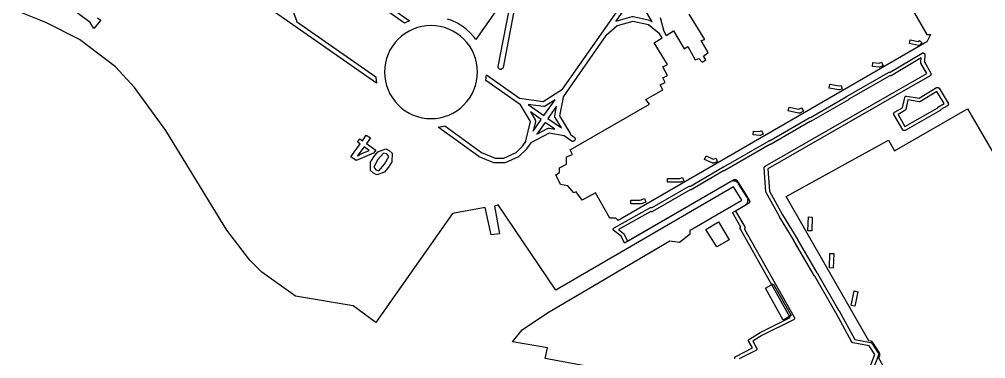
# Model space of a CAD drawing. Header units: millimetres. Extents: x 3 to 263, y 3 to 223.
# Drawn here: x 3.8 to 68.2, y 110.9 to 133.5 of the extents above; entities that cross this region are included whole.
import ezdxf

# ---------------------------------------------------------------- set-up
doc = ezdxf.new("R2010")
doc.units = ezdxf.units.MM
for name, color, linetype in [('CUT', 1, 'Continuous'), ('ENGRAVE_DARK', 7, 'Continuous'), ('ENGRAVE_LIGHT', 8, 'Continuous')]:
    doc.layers.add(name, color=color, linetype=linetype)

msp = doc.modelspace()

# ---------------------------------------------------------------- linework, layer by layer
at = {"layer": 'CUT'}
msp.add_lwpolyline([(41.48, 110.44), (38.84, 110.92), (39, 111.64), (36.68, 112.04), (37.32, 112.84), (39, 113.96), (47.16, 118.76), (47.8, 118.68), (48.52, 119.24), (48.52, 119.48), (51.96, 121.48), (51.4, 122.36), (39.56, 115.48), (35.72, 121.16), (35.48, 121.08), (35.8, 119.24), (35.24, 119.16), (34.84, 121), (32.68, 120.6), (27.56, 113.32), (26.04, 114.44), (22.2, 115.08), (19.96, 116.68), (19.16, 117.48), (17.64, 119.48), (13.56, 126.12), (11.48, 129), (10.2, 130.36), (7.8, 132.2), (5.56, 133.32), (3.8, 134.04)], dxfattribs=at)
msp.add_lwpolyline([(34.279, 129.414), (34.324, 129.715), (34.339, 130.019), (34.324, 130.323), (34.279, 130.624), (34.205, 130.919), (34.103, 131.205), (33.972, 131.48), (33.816, 131.741), (33.635, 131.986), (33.431, 132.211), (33.205, 132.415), (32.961, 132.597), (32.7, 132.753), (32.425, 132.883), (32.138, 132.986), (31.843, 133.06), (31.542, 133.104), (31.239, 133.119), (30.935, 133.104), (30.634, 133.06), (30.339, 132.986), (30.052, 132.883), (29.777, 132.753), (29.516, 132.597), (29.272, 132.415), (29.046, 132.211), (28.842, 131.986), (28.661, 131.741), (28.505, 131.48), (28.374, 131.205), (28.272, 130.919), (28.198, 130.624), (28.153, 130.323), (28.139, 130.019), (28.153, 129.715), (28.198, 129.414), (28.272, 129.119), (28.374, 128.833), (28.505, 128.558), (28.661, 128.297), (28.842, 128.053), (29.046, 127.827), (29.272, 127.623), (29.516, 127.442), (29.777, 127.285), (30.052, 127.155), (30.339, 127.053), (30.634, 126.979), (30.935, 126.934), (31.239, 126.919), (31.542, 126.934), (31.843, 126.979), (32.138, 127.053), (32.425, 127.155), (32.7, 127.285), (32.961, 127.442), (33.205, 127.623), (33.431, 127.827), (33.635, 128.053), (33.816, 128.297), (33.972, 128.558), (34.103, 128.833), (34.205, 129.119), (34.279, 129.414)], close=True, dxfattribs=at)
at = {"layer": 'ENGRAVE_DARK'}
msp.add_lwpolyline([(58.704, 167.058), (34.229, 132.191), (34.117, 132.343), (34.117, 132.343), (34.079, 132.389), (33.875, 132.614), (33.833, 132.656), (33.608, 132.86), (33.563, 132.897), (33.318, 133.079), (33.269, 133.111), (33.008, 133.268), (32.956, 133.295), (32.681, 133.426), (32.627, 133.448), (32.341, 133.551)], dxfattribs=at)
for points in [[(63.185, 132.167), (63.717, 132.061), (63.788, 132.132), (63.972, 131.948), (63.852, 131.828), (63.842, 131.82), (63.832, 131.812), (63.821, 131.805), (63.81, 131.8), (63.798, 131.796), (63.785, 131.792), (63.773, 131.791), (63.76, 131.79), (63.747, 131.791), (63.735, 131.793), (63.135, 131.913), (63.185, 132.167)], [(61.168, 130.359), (61.157, 130.355), (61.145, 130.352), (61.133, 130.351), (61.12, 130.35), (61.108, 130.351), (60.668, 130.391), (60.692, 130.649), (61.101, 130.612), (61.272, 130.681), (61.368, 130.439), (61.168, 130.359)], [(58.444, 128.83), (58.43, 128.83), (58.416, 128.832), (57.776, 128.952), (57.824, 129.208), (58.436, 129.093), (58.568, 129.126), (58.632, 128.874), (58.472, 128.834), (58.458, 128.831), (58.444, 128.83)], [(56.058, 127.404), (55.818, 127.284), (55.806, 127.279), (55.794, 127.275), (55.781, 127.272), (55.769, 127.27), (55.756, 127.27), (55.743, 127.271), (55.73, 127.273), (55.05, 127.433), (55.11, 127.687), (55.744, 127.537), (55.942, 127.636), (56.058, 127.404)], [(26.507, 125.226), (26.334, 125.347), (26.489, 125.567), (26.662, 125.446), (26.926, 125.823), (27.196, 125.634), (26.931, 125.257), (27.552, 124.821), (27.414, 124.624), (26.253, 124.123), (25.905, 124.367), (26.507, 125.226)], [(53.378, 125.884), (53.218, 125.804), (53.207, 125.799), (53.196, 125.795), (53.184, 125.792), (53.172, 125.791), (53.16, 125.79), (53.148, 125.791), (52.708, 125.831), (52.732, 126.089), (53.135, 126.053), (53.262, 126.116), (53.378, 125.884)], [(26.637, 124.595), (27.116, 124.798), (26.776, 125.037), (26.568, 124.74), (26.46, 124.592), (26.344, 124.446), (26.354, 124.439), (26.492, 124.519), (26.637, 124.595)], [(27.209, 123.459), (27.212, 124.014), (27.428, 124.374), (27.696, 124.703), (28.224, 124.905), (28.457, 124.79), (28.644, 124.61), (28.633, 124.046), (28.414, 123.682), (28.148, 123.355), (27.629, 123.165), (27.397, 123.281), (27.209, 123.459)], [(28.427, 124.38), (28.298, 124.564), (28.082, 124.622), (27.703, 124.181), (27.423, 123.684), (27.553, 123.503), (27.768, 123.442), (28.141, 123.873), (28.427, 124.38)], [(50.048, 124.22), (50.239, 124.283), (50.321, 124.037), (50.081, 123.957), (50.069, 123.953), (50.057, 123.951), (50.045, 123.95), (50.033, 123.95), (50.021, 123.951), (50.009, 123.954), (49.997, 123.957), (49.986, 123.962), (49.466, 124.202), (49.574, 124.438), (50.048, 124.22)], [(47.877, 122.675), (47.865, 122.672), (47.852, 122.671), (47.84, 122.67), (47, 122.67), (47, 122.93), (47.815, 122.93), (47.992, 123.001), (48.088, 122.759), (47.888, 122.679), (47.877, 122.675)], [(45.223, 121.232), (45.212, 121.231), (45.2, 121.23), (44.56, 121.23), (44.56, 121.49), (45.176, 121.49), (45.474, 121.602), (45.566, 121.358), (45.246, 121.238), (45.235, 121.235), (45.223, 121.232)], [(49.56, 119.52), (50.4, 120.04), (51.12, 118.84), (50.28, 118.36), (49.56, 119.52)], [(56.39, 120.366), (56.65, 120.354), (56.61, 119.434), (56.35, 119.446), (56.39, 120.366)], [(57.79, 116.965), (57.83, 117.925), (58.09, 117.915), (58.05, 116.955), (57.79, 116.965)], [(53.543, 115.619), (54.054, 115.903), (55.24, 113.8), (54.72, 113.48), (53.543, 115.619)], [(59.233, 114.467), (59.433, 115.427), (59.687, 115.373), (59.487, 114.413), (59.233, 114.467)]]:
    msp.add_lwpolyline(points, close=True, dxfattribs=at)
at = {"layer": 'ENGRAVE_LIGHT'}
for points in [[(25.284, 136.629), (29.812, 133.432), (29.796, 133.426), (29.521, 133.295), (29.481, 133.274), (25.078, 136.382)], [(9, 133.64), (9.24, 133.48), (8.76, 132.92), (8.52, 133.32), (5.24, 135.8)], [(62.36, 135.88), (64.28, 132.52), (64.52, 132.52), (64.28, 132.04), (43.72, 120.12), (43.56, 120.28), (43.16, 120.28), (42.2, 121.96), (41.32, 121.48), (40.92, 122.04), (40.76, 121.96), (40.36, 122.44), (39.88, 122.52), (39.56, 123.16), (39.8, 123.32), (39.8, 123.64), (40.28, 123.88), (40.28, 124.36), (40.68, 124.52), (40.52, 124.84), (45.8, 127.88), (45.56, 128.2), (46.68, 128.84), (46.52, 129.16), (46.84, 129.32), (46.68, 129.64), (47, 129.8), (46.68, 130.36), (47, 130.52), (46.12, 131.96), (46.648, 132.29), (46.474, 132.576), (45.73, 133.171), (44.686, 133.395), (43.639, 133.096), (42.946, 132.48), (42.934, 132.471), (42.921, 132.462), (42.907, 132.455), (42.896, 132.45), (40.251, 128.668), (40.251, 128.668), (40.251, 128.668), (40.04, 128.367), (40.04, 128.362), (40.039, 128.346), (40.037, 128.331), (39.808, 127.11), (40.497, 125.962), (40.499, 125.96), (40.5, 125.957), (40.502, 125.953), (40.505, 125.948), (40.506, 125.946), (40.507, 125.943), (40.509, 125.938), (40.511, 125.934), (40.512, 125.931), (40.513, 125.928), (40.514, 125.924), (40.515, 125.919), (40.516, 125.916), (40.517, 125.913), (40.517, 125.908), (40.518, 125.904), (40.519, 125.9), (40.519, 125.897), (40.519, 125.893), (40.52, 125.888), (40.52, 125.885), (40.52, 125.882), (40.52, 125.877), (40.52, 125.872), (40.52, 125.87), (40.773, 125.69), (40.785, 125.681), (40.796, 125.67), (40.807, 125.658), (40.816, 125.645), (40.823, 125.631), (40.83, 125.617), (40.834, 125.602), (40.838, 125.587), (40.84, 125.571), (40.84, 125.555), (40.839, 125.54), (40.836, 125.524), (40.832, 125.509), (40.826, 125.494), (40.819, 125.481), (40.81, 125.467), (40.801, 125.455), (40.79, 125.444), (40.778, 125.433), (40.765, 125.424), (40.751, 125.417), (40.737, 125.41), (40.722, 125.406), (40.707, 125.402), (40.691, 125.4), (40.675, 125.4), (40.66, 125.401), (40.644, 125.404), (40.629, 125.408), (40.614, 125.414), (40.601, 125.421), (40.587, 125.43), (40.119, 125.762), (39.105, 125.952), (37.894, 125.311), (37.611, 124.908), (37.607, 124.903), (37.604, 124.898), (37.602, 124.897), (37.601, 124.896), (37.597, 124.891), (37.593, 124.887), (37.113, 124.407), (37.103, 124.397), (37.091, 124.388), (37.079, 124.381), (37.066, 124.374), (36.186, 123.974), (36.17, 123.968), (36.154, 123.964), (36.137, 123.961), (36.12, 123.96), (35.48, 123.96), (35.464, 123.961), (35.449, 123.963), (35.433, 123.967), (35.418, 123.972), (34.458, 124.372), (34.456, 124.374), (34.453, 124.375), (34.449, 124.377), (34.444, 124.379), (34.442, 124.381), (34.439, 124.382), (34.435, 124.385), (34.431, 124.387), (34.429, 124.389), (34.426, 124.39), (31.718, 126.354), (31.931, 126.385), (31.989, 126.397), (32.149, 126.437), (34.599, 124.661), (35.512, 124.28), (36.085, 124.28), (36.907, 124.654), (37.357, 125.103), (37.56, 125.393), (37.56, 125.395), (37.56, 125.401), (37.56, 125.403), (37.56, 125.406), (37.561, 125.411), (37.561, 125.416), (37.561, 125.419), (37.561, 125.421), (37.562, 125.427), (37.563, 125.432), (37.564, 125.434), (37.564, 125.437), (37.869, 126.733), (37.211, 127.83), (36.988, 127.989), (34.893, 129.462), (34.917, 129.627), (34.923, 129.686), (34.93, 129.827), (37.141, 128.273), (38.723, 128.047), (40.007, 128.877), (44.036, 134.638)], [(37.074, 135.721), (36.037, 130.33), (36.033, 130.315), (36.028, 130.3), (36.022, 130.285), (36.014, 130.272), (36.014, 130.272), (36.004, 130.259), (35.994, 130.248), (35.982, 130.237), (35.97, 130.228), (35.956, 130.219), (35.942, 130.213), (35.927, 130.207), (35.912, 130.203), (35.897, 130.201), (35.881, 130.2), (35.865, 130.201), (35.85, 130.203), (35.835, 130.207), (35.82, 130.212), (35.805, 130.218), (35.792, 130.226), (35.779, 130.236), (35.768, 130.246), (35.757, 130.258), (35.748, 130.27), (35.739, 130.284), (35.733, 130.298), (35.727, 130.313), (35.723, 130.328), (35.721, 130.343), (35.72, 130.359), (35.721, 130.375), (35.723, 130.39), (36.625, 135.082)], [(21.888, 134.449), (22.269, 133.457), (22.274, 133.443), (22.278, 133.428), (22.28, 133.412), (22.28, 133.397), (22.28, 133.395), (27.553, 129.704), (27.554, 129.686), (27.56, 129.627), (27.605, 129.326), (27.616, 129.27), (19.388, 135.029)], [(46.522, 133.652), (46.751, 132.737), (46.92, 132.46), (47.4, 132.76), (48.12, 131.56), (48.36, 131.72), (48.84, 130.84), (49.08, 130.92), (49.32, 130.68), (49.32, 130.68), (49.56, 130.84), (49.4, 131.08), (49.72, 131.32), (49.24, 132.12), (49.48, 132.2), (48.44, 133.88)], [(51.491, 110.91), (51.487, 110.92), (51.483, 110.931), (51.481, 110.943), (51.48, 110.954), (51.48, 110.966), (51.481, 110.977), (51.483, 110.989), (51.487, 111), (51.491, 111.01), (51.496, 111.021), (51.503, 111.03), (51.51, 111.039), (51.518, 111.048), (51.527, 111.055), (51.536, 111.062), (51.546, 111.067), (52.667, 111.628), (52.416, 112.06), (52.411, 112.07), (52.407, 112.081), (52.403, 112.092), (52.401, 112.103), (52.4, 112.115), (52.4, 112.127), (52.401, 112.138), (52.404, 112.15), (52.407, 112.161), (52.412, 112.171), (52.417, 112.182), (52.423, 112.191), (52.431, 112.2), (52.439, 112.208), (52.448, 112.216), (52.457, 112.222), (53.177, 112.662), (53.186, 112.667), (55.179, 113.664), (51.856, 119.541), (51.85, 119.552), (51.846, 119.563), (51.843, 119.574), (51.841, 119.586), (51.84, 119.597), (51.84, 119.609), (51.842, 119.621), (51.844, 119.633), (51.848, 119.644), (51.853, 119.655), (51.859, 119.665), (51.866, 119.674), (51.874, 119.683), (51.88, 119.69), (51.327, 120.649), (52.161, 121.134), (52.195, 121.156), (52.226, 121.181), (52.255, 121.21), (52.28, 121.241), (52.303, 121.274), (52.322, 121.31), (52.337, 121.347), (52.349, 121.385), (52.356, 121.425), (52.36, 121.465), (52.359, 121.505), (52.355, 121.545), (52.346, 121.585), (52.334, 121.623), (52.317, 121.66), (52.297, 121.695), (51.737, 122.575), (51.715, 122.606), (51.69, 122.635), (51.663, 122.661), (51.633, 122.685), (51.601, 122.706), (51.567, 122.724), (51.531, 122.738), (51.495, 122.749), (51.457, 122.756), (51.419, 122.76), (51.381, 122.76), (51.343, 122.756), (51.305, 122.749), (51.268, 122.738), (51.233, 122.723), (51.199, 122.706), (44.143, 118.606), (43.905, 119.081), (43.435, 119.434), (43.425, 119.442), (43.417, 119.45), (43.41, 119.459), (43.403, 119.469), (43.397, 119.48), (43.393, 119.491), (43.39, 119.503), (43.388, 119.514), (43.387, 119.526), (43.387, 119.538), (43.388, 119.55), (43.391, 119.562), (43.394, 119.573), (43.399, 119.584), (43.405, 119.594), (43.412, 119.604), (43.42, 119.613), (43.428, 119.621), (43.438, 119.628), (43.448, 119.635), (45.861, 120.985), (45.872, 120.99), (45.883, 120.994), (45.894, 120.997), (45.906, 120.999), (45.917, 121), (45.929, 121), (45.941, 120.998), (45.952, 120.996), (45.963, 120.992), (45.974, 120.987), (45.981, 120.983), (48.447, 122.406), (48.457, 122.411), (48.468, 122.415), (48.479, 122.419), (48.491, 122.421), (48.502, 122.422), (48.514, 122.422), (48.523, 122.421), (48.523, 122.421), (50.688, 123.687), (50.698, 123.692), (50.709, 123.697), (50.72, 123.7), (50.731, 123.702), (50.743, 123.703), (50.754, 123.703), (50.766, 123.702), (50.766, 123.702), (53.767, 125.446), (53.778, 125.452), (53.789, 125.456), (53.8, 125.459), (53.812, 125.461), (53.824, 125.462), (53.836, 125.462), (53.844, 125.461), (56.448, 126.966), (56.459, 126.972), (56.47, 126.976), (56.482, 126.98), (56.493, 126.982), (56.505, 126.982), (56.518, 126.982), (56.524, 126.981), (58.898, 128.36), (58.901, 128.363), (58.908, 128.372), (58.917, 128.38), (58.926, 128.387), (58.936, 128.393), (61.768, 130.005), (61.779, 130.011), (61.789, 130.015), (61.801, 130.018), (61.812, 130.02), (61.824, 130.021), (61.835, 130.021), (61.841, 130.02), (63.97, 131.28), (63.98, 131.286), (63.991, 131.29), (64.003, 131.293), (64.014, 131.296), (64.026, 131.297), (64.038, 131.297), (64.05, 131.295), (64.061, 131.293), (64.072, 131.289), (64.083, 131.285), (64.094, 131.279), (64.103, 131.272), (64.113, 131.265), (64.121, 131.256), (64.128, 131.247), (64.135, 131.237), (64.14, 131.227), (64.145, 131.216), (64.148, 131.204), (64.15, 131.193), (64.151, 131.181), (64.151, 131.169), (64.122, 130.707), (64.545, 129.938), (64.55, 129.927), (64.554, 129.916), (64.557, 129.905), (64.559, 129.894), (64.56, 129.882), (64.56, 129.87), (64.558, 129.859), (64.556, 129.848), (64.552, 129.837), (64.547, 129.826), (64.541, 129.816), (64.535, 129.806), (64.527, 129.797), (64.519, 129.789), (64.51, 129.782), (64.5, 129.776), (62.233, 128.476), (53.685, 123.574), (53.798, 122.075), (54.664, 120.5), (55.682, 118.834), (55.688, 118.824), (55.692, 118.813), (55.696, 118.801), (55.698, 118.789), (55.7, 118.778), (55.7, 118.766), (55.699, 118.76), (56.95, 116.638), (56.95, 116.638), (56.961, 116.632), (56.97, 116.625), (56.979, 116.617), (56.988, 116.609), (56.995, 116.6), (57.001, 116.59), (58.401, 114.14), (58.404, 114.138), (58.413, 114.13), (58.421, 114.121), (58.428, 114.112), (58.434, 114.102), (59.478, 112.188), (60.541, 111.998), (60.553, 111.995), (60.565, 111.991), (60.576, 111.986), (60.586, 111.98), (60.596, 111.973), (60.605, 111.964), (60.614, 111.955), (60.621, 111.945), (61.061, 111.265), (61.067, 111.255), (61.071, 111.245), (61.075, 111.234), (61.078, 111.223), (61.079, 111.212), (61.08, 111.2), (61.079, 111.189), (61.078, 111.177), (61.075, 111.166), (61.071, 111.155), (60.613, 110.01)], [(60.369, 110.045), (60.826, 111.187), (60.448, 111.771), (59.379, 111.962), (59.367, 111.965), (59.356, 111.968), (59.345, 111.973), (59.335, 111.979), (59.325, 111.986), (59.316, 111.994), (59.308, 112.003), (59.301, 112.012), (59.295, 112.023), (58.246, 113.946), (58.237, 113.953), (58.229, 113.962), (58.222, 113.971), (58.216, 113.98), (56.826, 116.413), (56.817, 116.418), (56.808, 116.424), (56.799, 116.432), (56.79, 116.44), (56.783, 116.449), (56.777, 116.459), (55.457, 118.699), (55.451, 118.71), (55.447, 118.72), (55.443, 118.732), (55.441, 118.743), (55.44, 118.755), (55.44, 118.767), (55.44, 118.769), (54.458, 120.377), (54.455, 120.382), (53.575, 121.982), (53.569, 121.994), (53.565, 122.006), (53.562, 122.018), (53.56, 122.031), (53.44, 123.631), (53.44, 123.643), (53.441, 123.656), (53.443, 123.668), (53.447, 123.679), (53.451, 123.691), (53.457, 123.702), (53.464, 123.712), (53.472, 123.721), (53.48, 123.73), (53.49, 123.737), (53.5, 123.744), (62.114, 128.684), (64.278, 129.925), (63.895, 130.622), (63.89, 130.632), (63.886, 130.643), (63.883, 130.654), (63.881, 130.665), (63.88, 130.676), (63.88, 130.687), (63.897, 130.958), (61.901, 129.777), (61.891, 129.771), (61.88, 129.767), (61.868, 129.763), (61.857, 129.761), (61.845, 129.76), (61.833, 129.76), (61.824, 129.761), (59.096, 128.208), (59.095, 128.207), (59.087, 128.198), (59.079, 128.19), (59.07, 128.183), (59.06, 128.176), (56.58, 126.736), (56.57, 126.731), (56.558, 126.726), (56.547, 126.723), (56.535, 126.721), (56.523, 126.72), (56.511, 126.72), (56.504, 126.721), (53.9, 125.216), (53.89, 125.211), (53.878, 125.206), (53.867, 125.203), (53.855, 125.201), (53.844, 125.2), (53.832, 125.2), (53.823, 125.201), (50.82, 123.456), (50.81, 123.451), (50.799, 123.447), (50.788, 123.443), (50.777, 123.441), (50.766, 123.44), (50.754, 123.44), (50.743, 123.441), (48.581, 122.176), (48.57, 122.171), (48.559, 122.167), (48.548, 122.163), (48.537, 122.161), (48.525, 122.16), (48.513, 122.16), (48.504, 122.161), (46.01, 120.723), (46, 120.717), (45.989, 120.713), (45.978, 120.71), (45.966, 120.708), (45.954, 120.707), (45.942, 120.707), (45.931, 120.708), (45.919, 120.711), (45.908, 120.715), (45.897, 120.719), (45.888, 120.724), (43.726, 119.515), (44.072, 119.256), (44.081, 119.249), (44.088, 119.241), (44.096, 119.233), (44.102, 119.223), (44.107, 119.214), (44.342, 118.744), (44.342, 118.744), (46.451, 119.97), (51.189, 122.723), (51.194, 122.726), (51.439, 122.853), (51.449, 122.858), (51.46, 122.861), (51.471, 122.864), (51.483, 122.866), (51.494, 122.866), (51.506, 122.866), (51.517, 122.864), (51.528, 122.861), (51.539, 122.858), (51.549, 122.853), (51.559, 122.847), (51.569, 122.841), (51.577, 122.833), (51.585, 122.825), (51.592, 122.816), (51.751, 122.59), (51.754, 122.585), (52.314, 121.705), (52.317, 121.7), (52.464, 121.442), (52.47, 121.431), (52.474, 121.42), (52.477, 121.408), (52.479, 121.396), (52.48, 121.384), (52.479, 121.372), (52.478, 121.36), (52.475, 121.349), (52.471, 121.337), (52.466, 121.326), (52.459, 121.316), (52.452, 121.306), (52.444, 121.297), (52.435, 121.289), (52.425, 121.282), (52.176, 121.12), (52.171, 121.117), (51.544, 120.753), (52.148, 119.707), (52.153, 119.696), (52.158, 119.685), (52.161, 119.673), (52.163, 119.662), (52.164, 119.65), (52.164, 119.638), (52.162, 119.626), (52.16, 119.615), (52.156, 119.603), (52.151, 119.592), (52.145, 119.582), (52.138, 119.572), (52.13, 119.563), (52.123, 119.556), (55.45, 113.672), (55.455, 113.662), (55.46, 113.651), (55.463, 113.64), (55.465, 113.629), (55.466, 113.617), (55.466, 113.606), (55.464, 113.595), (55.462, 113.583), (55.459, 113.572), (55.454, 113.562), (55.449, 113.552), (55.443, 113.542), (55.436, 113.533), (55.428, 113.525), (55.419, 113.518), (55.409, 113.511), (55.399, 113.506), (53.298, 112.455), (52.683, 112.079), (52.938, 111.637), (52.944, 111.627), (52.948, 111.617), (52.951, 111.605), (52.953, 111.594), (52.954, 111.583), (52.954, 111.571), (52.953, 111.56), (52.951, 111.548), (52.948, 111.537), (52.943, 111.527), (52.938, 111.517), (52.932, 111.507), (52.925, 111.498), (52.916, 111.49), (52.908, 111.482), (52.898, 111.476), (52.888, 111.47), (51.768, 110.91)], [(67, 100.6), (61.077, 110.955), (61.146, 111.126), (61.152, 111.144), (61.156, 111.162), (61.159, 111.181), (61.16, 111.2), (61.159, 111.219), (61.156, 111.238), (61.152, 111.257), (61.145, 111.275), (61.138, 111.292), (61.128, 111.309), (60.688, 111.989), (60.676, 112.005), (60.662, 112.021), (60.647, 112.034), (60.631, 112.047), (60.613, 112.057), (60.594, 112.066), (60.575, 112.072), (60.555, 112.077), (60.422, 112.101), (54.92, 121.72), (61.72, 125.48), (62.12, 124.76), (67, 127.56), (69.32, 123.56)]]:
    msp.add_lwpolyline(points, dxfattribs=at)
for points in [[(45.604, 134.002), (44.705, 134.527), (44.386, 134.58), (43.566, 133.408), (44.636, 133.714), (44.651, 133.717), (44.667, 133.719), (44.682, 133.72), (44.698, 133.719), (44.714, 133.716), (45.834, 133.476), (45.848, 133.473), (45.862, 133.468), (45.875, 133.461), (45.888, 133.454), (45.9, 133.445), (45.986, 133.376), (45.604, 134.002)], [(65.176, 127.465), (62.84, 126.13), (62.829, 126.125), (62.818, 126.121), (62.807, 126.117), (62.795, 126.115), (62.784, 126.114), (62.772, 126.115), (62.76, 126.116), (62.749, 126.119), (62.738, 126.122), (62.727, 126.127), (62.717, 126.133), (62.707, 126.139), (62.698, 126.147), (62.69, 126.155), (62.683, 126.165), (62.676, 126.174), (62.096, 127.18), (62.091, 127.191), (62.086, 127.202), (62.083, 127.213), (62.081, 127.224), (62.08, 127.236), (62.08, 127.248), (62.082, 127.26), (62.084, 127.271), (62.088, 127.283), (62.093, 127.293), (62.098, 127.304), (62.105, 127.313), (62.113, 127.322), (62.121, 127.331), (62.131, 127.338), (62.14, 127.344), (62.655, 127.638), (62.812, 128.321), (62.816, 128.332), (62.82, 128.344), (62.826, 128.354), (62.832, 128.364), (62.84, 128.374), (62.848, 128.382), (62.857, 128.39), (62.867, 128.397), (62.878, 128.402), (62.889, 128.407), (62.9, 128.41), (62.912, 128.413), (62.924, 128.414), (62.936, 128.414), (62.948, 128.413), (63.775, 128.285), (64.938, 128.983), (64.949, 128.988), (64.96, 128.993), (64.971, 128.996), (64.982, 128.999), (64.994, 129), (65.006, 129), (65.018, 128.999), (65.029, 128.996), (65.04, 128.993), (65.051, 128.989), (65.062, 128.983), (65.071, 128.976), (65.081, 128.969), (65.089, 128.961), (65.096, 128.952), (65.103, 128.942), (65.703, 127.942), (65.708, 127.931), (65.713, 127.92), (65.716, 127.909), (65.719, 127.897), (65.72, 127.885), (65.72, 127.874), (65.719, 127.862), (65.716, 127.85), (65.713, 127.839), (65.708, 127.828), (65.702, 127.817), (65.696, 127.808), (65.688, 127.799), (65.68, 127.79), (65.67, 127.783), (65.66, 127.776), (65.228, 127.524), (65.227, 127.524), (65.223, 127.513), (65.217, 127.504), (65.21, 127.494), (65.203, 127.486), (65.195, 127.478), (65.186, 127.471), (65.176, 127.465)], [(38.818, 127.731), (38.802, 127.726), (38.786, 127.722), (38.77, 127.72), (38.754, 127.72), (38.737, 127.722), (37.71, 127.868), (38.769, 127.115), (39.517, 128.179), (38.847, 127.746), (38.833, 127.737), (38.818, 127.731)], [(65.435, 127.922), (64.959, 128.715), (63.862, 128.057), (63.851, 128.052), (63.84, 128.047), (63.829, 128.044), (63.817, 128.041), (63.805, 128.04), (63.794, 128.04), (63.782, 128.041), (63.021, 128.158), (62.877, 127.533), (62.874, 127.521), (62.869, 127.51), (62.863, 127.499), (62.856, 127.488), (62.848, 127.479), (62.84, 127.47), (62.83, 127.462), (62.82, 127.456), (62.364, 127.196), (62.824, 126.398), (65.009, 127.646), (65.01, 127.649), (65.016, 127.66), (65.023, 127.671), (65.031, 127.68), (65.04, 127.689), (65.049, 127.697), (65.06, 127.704), (65.435, 127.922)], [(39.484, 127.044), (39.481, 127.06), (39.48, 127.076), (39.481, 127.093), (39.483, 127.109), (39.602, 127.743), (39.03, 126.929), (39.926, 126.293), (39.503, 126.998), (39.495, 127.012), (39.489, 127.028), (39.484, 127.044)], [(38.19, 126.814), (38.195, 126.8), (38.198, 126.785), (38.2, 126.769), (38.2, 126.754), (38.199, 126.739), (38.196, 126.723), (38.045, 126.083), (38.586, 126.853), (37.862, 127.368), (38.177, 126.842), (38.184, 126.829), (38.19, 126.814)], [(39.094, 126.279), (39.109, 126.277), (39.498, 126.204), (38.846, 126.668), (38.299, 125.887), (39.005, 126.261), (39.019, 126.268), (39.034, 126.273), (39.048, 126.277), (39.064, 126.279), (39.079, 126.28), (39.094, 126.279)]]:
    msp.add_lwpolyline(points, close=True, dxfattribs=at)

doc.saveas('drawing.dxf')
